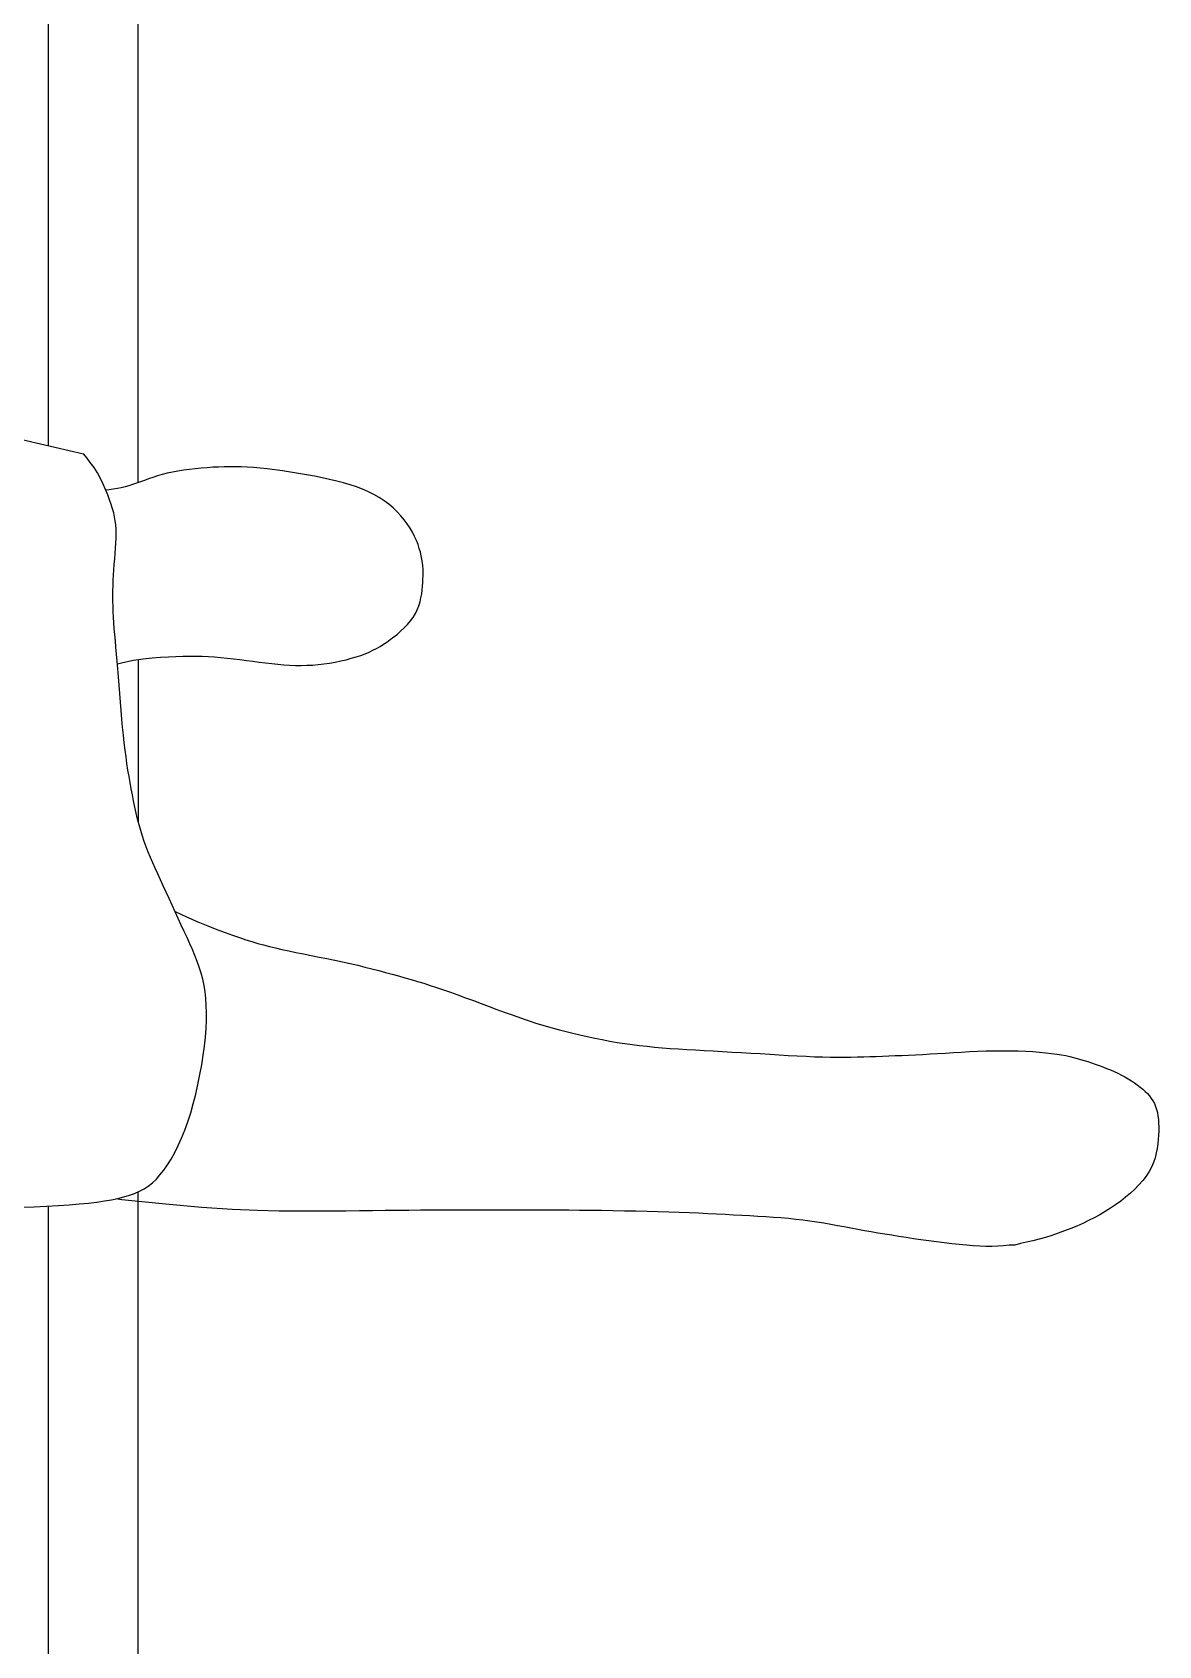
# Model space of a CAD drawing. Header units: inches. Extents: x 105.6 to 147.4, y 37.5 to 62.2.
# Drawn here: x 121.355 to 121.773, y 42.036 to 42.634 of the extents above; entities that cross this region are included whole.
import ezdxf

# ---------------------------------------------------------------- set-up
doc = ezdxf.new("R2010")
doc.units = ezdxf.units.IN
doc.header["$MEASUREMENT"] = 0
doc.layers.add('Gente', color=11, linetype='Continuous')
doc.layers.add('Paredes', color=5, linetype='Continuous')

msp = doc.modelspace()

# ---------------------------------------------------------------- linework, layer by layer
at = {"layer": 'Gente'}
for p, q in [((121.30119, 42.49511), (121.37428, 42.47804)), ((121.3757, 42.47651), (121.37428, 42.47804)), ((121.37684, 42.4748), (121.3757, 42.47651)), ((121.3783, 42.47294), (121.37684, 42.4748)), ((121.37948, 42.47097), (121.3783, 42.47294)), ((121.38058, 42.46893), (121.37948, 42.47097)), ((121.40734, 42.47128), (121.40539, 42.47085)), ((121.40938, 42.47166), (121.40734, 42.47128)), ((121.41149, 42.472), (121.40938, 42.47166)), ((121.41364, 42.47229), (121.41149, 42.472)), ((121.41581, 42.47254), (121.41364, 42.47229)), ((121.418, 42.47275), (121.41581, 42.47254)), ((121.42017, 42.47292), (121.418, 42.47275)), ((121.4223, 42.47306), (121.42017, 42.47292)), ((121.4244, 42.47317), (121.4223, 42.47306)), ((121.42647, 42.47324), (121.4244, 42.47317)), ((121.42854, 42.47328), (121.42647, 42.47324)), ((121.43064, 42.47327), (121.42854, 42.47328)), ((121.4328, 42.47321), (121.43064, 42.47327)), ((121.43504, 42.47311), (121.4328, 42.47321)), ((121.43739, 42.47295), (121.43504, 42.47311)), ((121.43989, 42.47273), (121.43739, 42.47295)), ((121.44253, 42.47245), (121.43989, 42.47273)), ((121.44531, 42.47211), (121.44253, 42.47245)), ((121.44819, 42.47173), (121.44531, 42.47211)), ((121.45113, 42.47129), (121.44819, 42.47173)), ((121.45411, 42.47082), (121.45113, 42.47129)), ((121.38158, 42.46687), (121.38058, 42.46893)), ((121.3825, 42.46484), (121.38158, 42.46687)), ((121.38689, 42.46521), (121.38536, 42.46496)), ((121.38834, 42.4655), (121.38689, 42.46521)), ((121.38976, 42.46584), (121.38834, 42.4655)), ((121.39116, 42.46622), (121.38976, 42.46584)), ((121.39256, 42.46665), (121.39116, 42.46622)), ((121.39398, 42.46713), (121.39256, 42.46665)), ((121.39544, 42.46765), (121.39398, 42.46713)), ((121.39693, 42.46819), (121.39544, 42.46765)), ((121.39848, 42.46875), (121.39693, 42.46819)), ((121.40009, 42.46931), (121.39848, 42.46875)), ((121.40177, 42.46985), (121.40009, 42.46931)), ((121.40353, 42.47037), (121.40177, 42.46985)), ((121.40539, 42.47085), (121.40353, 42.47037)), ((121.45708, 42.4703), (121.45411, 42.47082)), ((121.46002, 42.46976), (121.45708, 42.4703)), ((121.46288, 42.46917), (121.46002, 42.46976)), ((121.46565, 42.46858), (121.46288, 42.46917)), ((121.46832, 42.46798), (121.46565, 42.46858)), ((121.47088, 42.46731), (121.46832, 42.46798)), ((121.47333, 42.46659), (121.47088, 42.46731)), ((121.47568, 42.46582), (121.47333, 42.46659)), ((121.47793, 42.46496), (121.47568, 42.46582)), ((121.38331, 42.46286), (121.3825, 42.46484)), ((121.3838, 42.46475), (121.38258, 42.46463)), ((121.38402, 42.461), (121.38331, 42.46286)), ((121.38536, 42.46496), (121.3838, 42.46475)), ((121.38463, 42.45927), (121.38402, 42.461)), ((121.38514, 42.45765), (121.38463, 42.45927)), ((121.48008, 42.46403), (121.47793, 42.46496)), ((121.48212, 42.463), (121.48008, 42.46403)), ((121.48406, 42.46188), (121.48212, 42.463)), ((121.48589, 42.46066), (121.48406, 42.46188)), ((121.48761, 42.45936), (121.48589, 42.46066)), ((121.48923, 42.45799), (121.48761, 42.45936)), ((121.38555, 42.45612), (121.38514, 42.45765)), ((121.38588, 42.45464), (121.38555, 42.45612)), ((121.38612, 42.45317), (121.38588, 42.45464)), ((121.38629, 42.45169), (121.38612, 42.45317)), ((121.49072, 42.45656), (121.48923, 42.45799)), ((121.4921, 42.45509), (121.49072, 42.45656)), ((121.49337, 42.45358), (121.4921, 42.45509)), ((121.49448, 42.45206), (121.49337, 42.45358)), ((121.38639, 42.45015), (121.38629, 42.45169)), ((121.38642, 42.44852), (121.38639, 42.45015)), ((121.38639, 42.44679), (121.38642, 42.44852)), ((121.49552, 42.45053), (121.49448, 42.45206)), ((121.49642, 42.44899), (121.49552, 42.45053)), ((121.49721, 42.44746), (121.49642, 42.44899)), ((121.49789, 42.44594), (121.49721, 42.44746)), ((121.3859, 42.43906), (121.38606, 42.44106)), ((121.38606, 42.44106), (121.3862, 42.44304)), ((121.3862, 42.44304), (121.38631, 42.44495)), ((121.38631, 42.44495), (121.38639, 42.44679)), ((121.49848, 42.44445), (121.49789, 42.44594)), ((121.49897, 42.443), (121.49848, 42.44445)), ((121.49938, 42.44159), (121.49897, 42.443)), ((121.4997, 42.44023), (121.49938, 42.44159)), ((121.38559, 42.43501), (121.38574, 42.43703)), ((121.38574, 42.43703), (121.3859, 42.43906)), ((121.49996, 42.43894), (121.4997, 42.44023)), ((121.50015, 42.43769), (121.49996, 42.43894)), ((121.50028, 42.43647), (121.50015, 42.43769)), ((121.50035, 42.43526), (121.50028, 42.43647)), ((121.50038, 42.43406), (121.50035, 42.43526)), ((121.38523, 42.42721), (121.38528, 42.42912)), ((121.38528, 42.42912), (121.38535, 42.43105)), ((121.38535, 42.43105), (121.38546, 42.43301)), ((121.38546, 42.43301), (121.38559, 42.43501)), ((121.50016, 42.42893), (121.50025, 42.43029)), ((121.50025, 42.43029), (121.50033, 42.43159)), ((121.50033, 42.43159), (121.50037, 42.43284)), ((121.50037, 42.43284), (121.50038, 42.43406)), ((121.38522, 42.42531), (121.38523, 42.42721)), ((121.38523, 42.4234), (121.38522, 42.42531)), ((121.38528, 42.42147), (121.38523, 42.4234)), ((121.49878, 42.42168), (121.49923, 42.42315)), ((121.49923, 42.42315), (121.49958, 42.42462)), ((121.49958, 42.42462), (121.49984, 42.42609)), ((121.49984, 42.42609), (121.50002, 42.42753)), ((121.50002, 42.42753), (121.50016, 42.42893)), ((121.38535, 42.4195), (121.38528, 42.42147)), ((121.38546, 42.41749), (121.38535, 42.4195)), ((121.38559, 42.41542), (121.38546, 42.41749)), ((121.49564, 42.41606), (121.49663, 42.41741)), ((121.49663, 42.41741), (121.49749, 42.41879)), ((121.49749, 42.41879), (121.4982, 42.42022)), ((121.4982, 42.42022), (121.49878, 42.42168)), ((121.38576, 42.41328), (121.38559, 42.41542)), ((121.38594, 42.41106), (121.38576, 42.41328)), ((121.4895, 42.41017), (121.49081, 42.41123)), ((121.49081, 42.41123), (121.49209, 42.41235)), ((121.49209, 42.41235), (121.49334, 42.41353)), ((121.49334, 42.41353), (121.49453, 42.41477)), ((121.49453, 42.41477), (121.49564, 42.41606)), ((121.38614, 42.40874), (121.38594, 42.41106)), ((121.38636, 42.40631), (121.38614, 42.40874)), ((121.38658, 42.40378), (121.38636, 42.40631)), ((121.48035, 42.40453), (121.48176, 42.40518)), ((121.48176, 42.40518), (121.4831, 42.40588)), ((121.4831, 42.40588), (121.4844, 42.40662)), ((121.4844, 42.40662), (121.48567, 42.40741)), ((121.48567, 42.40741), (121.48693, 42.40826)), ((121.48693, 42.40826), (121.4882, 42.40918)), ((121.4882, 42.40918), (121.4895, 42.41017)), ((121.38682, 42.40111), (121.38658, 42.40378)), ((121.38706, 42.3983), (121.38682, 42.40111)), ((121.3869, 42.40019), (121.38896, 42.40071)), ((121.38896, 42.40071), (121.39287, 42.40148)), ((121.39287, 42.40148), (121.39647, 42.40203)), ((121.39647, 42.40203), (121.39981, 42.40239)), ((121.39981, 42.40239), (121.40292, 42.40262)), ((121.40292, 42.40262), (121.40583, 42.40277)), ((121.40583, 42.40277), (121.40857, 42.40288)), ((121.40857, 42.40288), (121.41117, 42.40295)), ((121.41117, 42.40295), (121.41366, 42.40299)), ((121.41366, 42.40299), (121.41606, 42.40299)), ((121.41606, 42.40299), (121.41839, 42.40295)), ((121.41839, 42.40295), (121.42069, 42.40286)), ((121.42069, 42.40286), (121.42298, 42.40273)), ((121.42298, 42.40273), (121.42529, 42.40255)), ((121.42529, 42.40255), (121.42763, 42.40232)), ((121.42763, 42.40232), (121.43, 42.40204)), ((121.43, 42.40204), (121.43239, 42.40175)), ((121.43239, 42.40175), (121.43479, 42.40143)), ((121.43479, 42.40143), (121.43717, 42.40111)), ((121.43717, 42.40111), (121.43955, 42.40079)), ((121.43955, 42.40079), (121.44189, 42.40049)), ((121.44189, 42.40049), (121.4442, 42.40023)), ((121.4442, 42.40023), (121.44645, 42.4)), ((121.44645, 42.4), (121.44866, 42.39981)), ((121.44866, 42.39981), (121.45084, 42.39968)), ((121.45084, 42.39968), (121.45299, 42.39961)), ((121.45299, 42.39961), (121.45511, 42.39958)), ((121.45511, 42.39958), (121.45723, 42.39962)), ((121.45723, 42.39962), (121.45934, 42.39972)), ((121.45934, 42.39972), (121.46144, 42.39989)), ((121.46144, 42.39989), (121.46356, 42.40014)), ((121.46356, 42.40014), (121.46567, 42.40044)), ((121.46567, 42.40044), (121.46776, 42.40082)), ((121.46776, 42.40082), (121.46981, 42.40123)), ((121.46981, 42.40123), (121.4718, 42.4017)), ((121.4718, 42.4017), (121.47371, 42.40221)), ((121.47371, 42.40221), (121.47554, 42.40275)), ((121.47554, 42.40275), (121.47726, 42.40332)), ((121.47726, 42.40332), (121.47886, 42.40391)), ((121.47886, 42.40391), (121.48035, 42.40453)), ((121.3873, 42.39535), (121.38706, 42.3983)), ((121.38754, 42.3923), (121.3873, 42.39535)), ((121.38779, 42.38916), (121.38754, 42.3923)), ((121.38804, 42.38599), (121.38779, 42.38916)), ((121.3883, 42.38281), (121.38804, 42.38599)), ((121.38857, 42.37968), (121.3883, 42.38281)), ((121.38885, 42.37662), (121.38857, 42.37968)), ((121.38914, 42.37367), (121.38885, 42.37662)), ((121.38945, 42.37087), (121.38914, 42.37367)), ((121.38977, 42.36819), (121.38945, 42.37087)), ((121.39011, 42.36563), (121.38977, 42.36819)), ((121.39046, 42.36316), (121.39011, 42.36563)), ((121.39083, 42.36076), (121.39046, 42.36316)), ((121.39121, 42.35842), (121.39083, 42.36076)), ((121.39161, 42.35612), (121.39121, 42.35842)), ((121.39202, 42.35384), (121.39161, 42.35612)), ((121.39245, 42.35156), (121.39202, 42.35384)), ((121.39289, 42.34929), (121.39245, 42.35156)), ((121.39336, 42.34704), (121.39289, 42.34929)), ((121.39386, 42.34481), (121.39336, 42.34704)), ((121.39439, 42.3426), (121.39386, 42.34481)), ((121.39494, 42.34044), (121.39439, 42.3426)), ((121.39554, 42.33832), (121.39494, 42.34044)), ((121.39618, 42.33625), (121.39554, 42.33832)), ((121.39686, 42.33424), (121.39618, 42.33625)), ((121.39759, 42.33226), (121.39686, 42.33424)), ((121.39836, 42.33031), (121.39759, 42.33226)), ((121.39918, 42.32835), (121.39836, 42.33031)), ((121.40004, 42.32637), (121.39918, 42.32835)), ((121.40095, 42.32435), (121.40004, 42.32637)), ((121.4019, 42.32227), (121.40095, 42.32435)), ((121.4029, 42.32009), (121.4019, 42.32227)), ((121.40394, 42.31783), (121.4029, 42.32009)), ((121.40502, 42.31548), (121.40394, 42.31783)), ((121.40612, 42.31307), (121.40502, 42.31548)), ((121.40724, 42.31062), (121.40612, 42.31307)), ((121.40837, 42.30816), (121.40724, 42.31062)), ((121.40832, 42.30826), (121.4126, 42.30628)), ((121.40949, 42.3057), (121.40837, 42.30816)), ((121.41061, 42.30328), (121.40949, 42.3057)), ((121.4126, 42.30628), (121.4167, 42.30448)), ((121.4167, 42.30448), (121.42042, 42.30294)), ((121.4117, 42.3009), (121.41061, 42.30328)), ((121.41276, 42.2986), (121.4117, 42.3009)), ((121.41379, 42.29635), (121.41276, 42.2986)), ((121.42042, 42.30294), (121.42379, 42.30162)), ((121.42379, 42.30162), (121.42686, 42.30048)), ((121.42686, 42.30048), (121.42966, 42.29949)), ((121.42966, 42.29949), (121.43222, 42.2986)), ((121.43222, 42.2986), (121.43461, 42.29782)), ((121.43461, 42.29782), (121.43686, 42.29711)), ((121.41476, 42.29415), (121.41379, 42.29635)), ((121.41568, 42.29197), (121.41476, 42.29415)), ((121.41653, 42.2898), (121.41568, 42.29197)), ((121.43686, 42.29711), (121.43904, 42.29647)), ((121.43904, 42.29647), (121.44118, 42.29587)), ((121.44118, 42.29587), (121.44335, 42.29531)), ((121.44335, 42.29531), (121.44559, 42.29477)), ((121.44559, 42.29477), (121.44796, 42.29424)), ((121.44796, 42.29424), (121.45048, 42.29369)), ((121.45048, 42.29369), (121.45316, 42.29314)), ((121.45316, 42.29314), (121.45595, 42.29257)), ((121.45595, 42.29257), (121.45882, 42.292)), ((121.45882, 42.292), (121.46174, 42.29141)), ((121.4173, 42.28761), (121.41653, 42.2898)), ((121.41799, 42.28538), (121.4173, 42.28761)), ((121.46174, 42.29141), (121.46469, 42.29082)), ((121.46469, 42.29082), (121.46762, 42.29021)), ((121.46762, 42.29021), (121.47051, 42.28959)), ((121.47051, 42.28959), (121.47334, 42.28897)), ((121.47334, 42.28897), (121.47609, 42.28833)), ((121.47609, 42.28833), (121.47878, 42.28769)), ((121.47878, 42.28769), (121.4814, 42.28704)), ((121.4814, 42.28704), (121.48396, 42.28638)), ((121.48396, 42.28638), (121.48646, 42.28572)), ((121.48646, 42.28572), (121.48891, 42.28506)), ((121.41858, 42.28315), (121.41799, 42.28538)), ((121.41907, 42.28084), (121.41858, 42.28315)), ((121.41945, 42.27845), (121.41907, 42.28084)), ((121.48891, 42.28506), (121.4913, 42.2844)), ((121.4913, 42.2844), (121.49364, 42.28374)), ((121.49364, 42.28374), (121.49595, 42.28306)), ((121.49595, 42.28306), (121.49826, 42.28237)), ((121.49826, 42.28237), (121.50059, 42.28165)), ((121.50059, 42.28165), (121.50295, 42.2809)), ((121.50295, 42.2809), (121.50539, 42.28009)), ((121.50539, 42.28009), (121.50791, 42.27924)), ((121.41973, 42.27598), (121.41945, 42.27845)), ((121.4199, 42.2734), (121.41973, 42.27598)), ((121.50791, 42.27924), (121.51054, 42.27832)), ((121.51054, 42.27832), (121.51329, 42.27733)), ((121.51329, 42.27733), (121.51615, 42.27627)), ((121.51615, 42.27627), (121.51906, 42.27522)), ((121.51906, 42.27522), (121.52198, 42.27413)), ((121.52198, 42.27413), (121.52489, 42.27305)), ((121.41979, 42.26487), (121.41993, 42.26786)), ((121.41997, 42.27069), (121.4199, 42.2734)), ((121.41993, 42.26786), (121.41997, 42.27069)), ((121.52489, 42.27305), (121.52774, 42.27199)), ((121.52774, 42.27199), (121.53048, 42.27098)), ((121.53048, 42.27098), (121.53309, 42.27003)), ((121.53309, 42.27003), (121.53554, 42.26916)), ((121.53554, 42.26916), (121.53785, 42.26836)), ((121.53785, 42.26836), (121.54006, 42.26762)), ((121.54006, 42.26762), (121.54222, 42.26692)), ((121.41919, 42.2584), (121.41954, 42.26172)), ((121.41954, 42.26172), (121.41979, 42.26487)), ((121.54222, 42.26692), (121.54435, 42.26627)), ((121.54435, 42.26627), (121.5465, 42.26563)), ((121.5465, 42.26563), (121.5487, 42.26501)), ((121.5487, 42.26501), (121.55101, 42.2644)), ((121.55101, 42.2644), (121.55343, 42.26377)), ((121.55343, 42.26377), (121.55598, 42.26314)), ((121.55598, 42.26314), (121.55861, 42.26252)), ((121.55861, 42.26252), (121.56132, 42.26191)), ((121.56132, 42.26191), (121.56408, 42.26132)), ((121.41873, 42.25494), (121.41919, 42.2584)), ((121.56408, 42.26132), (121.56687, 42.26076)), ((121.56687, 42.26076), (121.56967, 42.26023)), ((121.56967, 42.26023), (121.57246, 42.25975)), ((121.57246, 42.25975), (121.57522, 42.25932)), ((121.57522, 42.25932), (121.57797, 42.25894)), ((121.57797, 42.25894), (121.58073, 42.2586)), ((121.58073, 42.2586), (121.5835, 42.25829)), ((121.5835, 42.25829), (121.58631, 42.25801)), ((121.58631, 42.25801), (121.58917, 42.25776)), ((121.58917, 42.25776), (121.5921, 42.25753)), ((121.5921, 42.25753), (121.59512, 42.25732)), ((121.59512, 42.25732), (121.59824, 42.25712)), ((121.59824, 42.25712), (121.60143, 42.25692)), ((121.60143, 42.25692), (121.60474, 42.25673)), ((121.60474, 42.25673), (121.6081, 42.25655)), ((121.6081, 42.25655), (121.61152, 42.25636)), ((121.61152, 42.25636), (121.61498, 42.25617)), ((121.61498, 42.25617), (121.61847, 42.25598)), ((121.61847, 42.25598), (121.62199, 42.25577)), ((121.62199, 42.25577), (121.62552, 42.25556)), ((121.62552, 42.25556), (121.62903, 42.25535)), ((121.68855, 42.25544), (121.69137, 42.25562)), ((121.69137, 42.25562), (121.69427, 42.2558)), ((121.69427, 42.2558), (121.69724, 42.25599)), ((121.69724, 42.25599), (121.70024, 42.25617)), ((121.70024, 42.25617), (121.70329, 42.25634)), ((121.70329, 42.25634), (121.70634, 42.25648)), ((121.70634, 42.25648), (121.70939, 42.25659)), ((121.70939, 42.25659), (121.71243, 42.25666)), ((121.71243, 42.25666), (121.71544, 42.25667)), ((121.71544, 42.25667), (121.7184, 42.25664)), ((121.7184, 42.25664), (121.72127, 42.25657)), ((121.72127, 42.25657), (121.72404, 42.25645)), ((121.72404, 42.25645), (121.72669, 42.2563)), ((121.72669, 42.2563), (121.7292, 42.25611)), ((121.7292, 42.25611), (121.73153, 42.2559)), ((121.73153, 42.2559), (121.73366, 42.25566)), ((121.73366, 42.25566), (121.73559, 42.2554)), ((121.41754, 42.24777), (121.41818, 42.25138)), ((121.41818, 42.25138), (121.41873, 42.25494)), ((121.62903, 42.25535), (121.63251, 42.25514)), ((121.63251, 42.25514), (121.63594, 42.25493)), ((121.63594, 42.25493), (121.63928, 42.25474)), ((121.63928, 42.25474), (121.64253, 42.25458)), ((121.64253, 42.25458), (121.64565, 42.25444)), ((121.64565, 42.25444), (121.64864, 42.25434)), ((121.64864, 42.25434), (121.65146, 42.25427)), ((121.65146, 42.25427), (121.65414, 42.25425)), ((121.65414, 42.25425), (121.6567, 42.25425)), ((121.6567, 42.25425), (121.65917, 42.25428)), ((121.65917, 42.25428), (121.66156, 42.25433)), ((121.66156, 42.25433), (121.66391, 42.2544)), ((121.66391, 42.2544), (121.66622, 42.25448)), ((121.66622, 42.25448), (121.66854, 42.25456)), ((121.66854, 42.25456), (121.67087, 42.25464)), ((121.67087, 42.25464), (121.67324, 42.25473)), ((121.67324, 42.25473), (121.67564, 42.25482)), ((121.67564, 42.25482), (121.67809, 42.25492)), ((121.67809, 42.25492), (121.6806, 42.25503)), ((121.6806, 42.25503), (121.68317, 42.25515)), ((121.68317, 42.25515), (121.6858, 42.25529)), ((121.6858, 42.25529), (121.68855, 42.25544)), ((121.73559, 42.2554), (121.73734, 42.25513)), ((121.73734, 42.25513), (121.73893, 42.25482)), ((121.73893, 42.25482), (121.7404, 42.2545)), ((121.7404, 42.2545), (121.74178, 42.25416)), ((121.74178, 42.25416), (121.7431, 42.2538)), ((121.7431, 42.2538), (121.7444, 42.25341)), ((121.7444, 42.25341), (121.74572, 42.25301)), ((121.74572, 42.25301), (121.74706, 42.25259)), ((121.74706, 42.25259), (121.74844, 42.25214)), ((121.74844, 42.25214), (121.74984, 42.25167)), ((121.74984, 42.25167), (121.75126, 42.25117)), ((121.75126, 42.25117), (121.75268, 42.25065)), ((121.75268, 42.25065), (121.7541, 42.2501)), ((121.7541, 42.2501), (121.7555, 42.24953)), ((121.7555, 42.24953), (121.75688, 42.24892)), ((121.41599, 42.24053), (121.4168, 42.24414)), ((121.4168, 42.24414), (121.41754, 42.24777)), ((121.75688, 42.24892), (121.75824, 42.24828)), ((121.75824, 42.24828), (121.75955, 42.24762)), ((121.75955, 42.24762), (121.76083, 42.24693)), ((121.76083, 42.24693), (121.76205, 42.24621)), ((121.76205, 42.24621), (121.76326, 42.24548)), ((121.76326, 42.24548), (121.76439, 42.24472)), ((121.76439, 42.24472), (121.76548, 42.24396)), ((121.76548, 42.24396), (121.7665, 42.24318)), ((121.41508, 42.237), (121.41599, 42.24053)), ((121.7665, 42.24318), (121.76747, 42.24238)), ((121.76747, 42.24238), (121.76837, 42.24157)), ((121.76837, 42.24157), (121.7692, 42.24074)), ((121.7692, 42.24074), (121.76996, 42.23987)), ((121.76996, 42.23987), (121.77065, 42.23897)), ((121.77065, 42.23897), (121.77126, 42.23803)), ((121.77126, 42.23803), (121.7718, 42.23704)), ((121.41304, 42.23029), (121.4141, 42.23357)), ((121.4141, 42.23357), (121.41508, 42.237)), ((121.7718, 42.23704), (121.77225, 42.23599)), ((121.77225, 42.23599), (121.77263, 42.23488)), ((121.77263, 42.23488), (121.77292, 42.23371)), ((121.77292, 42.23371), (121.77315, 42.23248)), ((121.77315, 42.23248), (121.7733, 42.23118)), ((121.41074, 42.22421), (121.41192, 42.22717)), ((121.41192, 42.22717), (121.41304, 42.23029)), ((121.7733, 42.23118), (121.7734, 42.22982)), ((121.77342, 42.22692), (121.77336, 42.22538)), ((121.7734, 42.22982), (121.77343, 42.22841)), ((121.77343, 42.22841), (121.77342, 42.22692)), ((121.40822, 42.21885), (121.4095, 42.22144)), ((121.4095, 42.22144), (121.41074, 42.22421)), ((121.77284, 42.22043), (121.7725, 42.21871)), ((121.77308, 42.22212), (121.77284, 42.22043)), ((121.77325, 42.22378), (121.77308, 42.22212)), ((121.77336, 42.22538), (121.77325, 42.22378)), ((121.40418, 42.2123), (121.40555, 42.21427)), ((121.40555, 42.21427), (121.4069, 42.21646)), ((121.4069, 42.21646), (121.40822, 42.21885)), ((121.77146, 42.21523), (121.77072, 42.2135)), ((121.77205, 42.21697), (121.77146, 42.21523)), ((121.7725, 42.21871), (121.77205, 42.21697)), ((121.39838, 42.20646), (121.3999, 42.20765)), ((121.3999, 42.20765), (121.40137, 42.20901)), ((121.40137, 42.20901), (121.40259, 42.21055)), ((121.40259, 42.21055), (121.40418, 42.2123)), ((121.76748, 42.20846), (121.76608, 42.20685)), ((121.76873, 42.2101), (121.76748, 42.20846)), ((121.76982, 42.21179), (121.76873, 42.2101)), ((121.77072, 42.2135), (121.76982, 42.21179)), ((121.38471, 42.20135), (121.38711, 42.20184)), ((121.38855, 42.20139), (121.38627, 42.20167)), ((121.38711, 42.20184), (121.38933, 42.2024)), ((121.38933, 42.2024), (121.39138, 42.20302)), ((121.39138, 42.20302), (121.39329, 42.20373)), ((121.39329, 42.20373), (121.39509, 42.20452)), ((121.39509, 42.20452), (121.39678, 42.20543)), ((121.39678, 42.20543), (121.39838, 42.20646)), ((121.76114, 42.20229), (121.75932, 42.20087)), ((121.76289, 42.20376), (121.76114, 42.20229)), ((121.76454, 42.20528), (121.76289, 42.20376)), ((121.76608, 42.20685), (121.76454, 42.20528)), ((121.35114, 42.19859), (121.35595, 42.19874)), ((121.35595, 42.19874), (121.36055, 42.19896)), ((121.36055, 42.19896), (121.36491, 42.19922)), ((121.36491, 42.19922), (121.36898, 42.19951)), ((121.36898, 42.19951), (121.37271, 42.19981)), ((121.37271, 42.19981), (121.37612, 42.20014)), ((121.37612, 42.20014), (121.37925, 42.20051)), ((121.37925, 42.20051), (121.3821, 42.20091)), ((121.3821, 42.20091), (121.38471, 42.20135)), ((121.4047, 42.19969), (121.38855, 42.20139)), ((121.4182, 42.19852), (121.4047, 42.19969)), ((121.42945, 42.19778), (121.4182, 42.19852)), ((121.43888, 42.19737), (121.42945, 42.19778)), ((121.4469, 42.19719), (121.43888, 42.19737)), ((121.45393, 42.19714), (121.4469, 42.19719)), ((121.46033, 42.19713), (121.45393, 42.19714)), ((121.46623, 42.19715), (121.46033, 42.19713)), ((121.4717, 42.19718), (121.46623, 42.19715)), ((121.47682, 42.19722), (121.4717, 42.19718)), ((121.48164, 42.19727), (121.47682, 42.19722)), ((121.48624, 42.19732), (121.48164, 42.19727)), ((121.49069, 42.19737), (121.48624, 42.19732)), ((121.49506, 42.19742), (121.49069, 42.19737)), ((121.4994, 42.19746), (121.49506, 42.19742)), ((121.50373, 42.19748), (121.4994, 42.19746)), ((121.50801, 42.1975), (121.50373, 42.19748)), ((121.51225, 42.19752), (121.50801, 42.1975)), ((121.51643, 42.19752), (121.51225, 42.19752)), ((121.52053, 42.19753), (121.51643, 42.19752)), ((121.52454, 42.19753), (121.52053, 42.19753)), ((121.52845, 42.19753), (121.52454, 42.19753)), ((121.53225, 42.19753), (121.52845, 42.19753)), ((121.53597, 42.19753), (121.53225, 42.19753)), ((121.53965, 42.19752), (121.53597, 42.19753)), ((121.54331, 42.19752), (121.53965, 42.19752)), ((121.54698, 42.1975), (121.54331, 42.19752)), ((121.5507, 42.19748), (121.54698, 42.1975)), ((121.5545, 42.19746), (121.5507, 42.19748)), ((121.55841, 42.19742), (121.5545, 42.19746)), ((121.56246, 42.19737), (121.55841, 42.19742)), ((121.56661, 42.19732), (121.56246, 42.19737)), ((121.57083, 42.19725), (121.56661, 42.19732)), ((121.57508, 42.19717), (121.57083, 42.19725)), ((121.57932, 42.19708), (121.57508, 42.19717)), ((121.58351, 42.19698), (121.57932, 42.19708)), ((121.58761, 42.19688), (121.58351, 42.19698)), ((121.59158, 42.19675), (121.58761, 42.19688)), ((121.5954, 42.19663), (121.59158, 42.19675)), ((121.59907, 42.19649), (121.5954, 42.19663)), ((121.60259, 42.19634), (121.59907, 42.19649)), ((121.606, 42.19619), (121.60259, 42.19634)), ((121.6093, 42.19603), (121.606, 42.19619)), ((121.6125, 42.19587), (121.6093, 42.19603)), ((121.61562, 42.1957), (121.6125, 42.19587)), ((121.61867, 42.19554), (121.61562, 42.1957)), ((121.75152, 42.19581), (121.74946, 42.19468)), ((121.75354, 42.19699), (121.75152, 42.19581)), ((121.75551, 42.19822), (121.75354, 42.19699)), ((121.75744, 42.19952), (121.75551, 42.19822)), ((121.75932, 42.20087), (121.75744, 42.19952)), ((121.62168, 42.19537), (121.61867, 42.19554)), ((121.62462, 42.1952), (121.62168, 42.19537)), ((121.62753, 42.19502), (121.62462, 42.1952)), ((121.63038, 42.19482), (121.62753, 42.19502)), ((121.63319, 42.1946), (121.63038, 42.19482)), ((121.63595, 42.19436), (121.63319, 42.1946)), ((121.63867, 42.19408), (121.63595, 42.19436)), ((121.64134, 42.19377), (121.63867, 42.19408)), ((121.64397, 42.19342), (121.64134, 42.19377)), ((121.64657, 42.19303), (121.64397, 42.19342)), ((121.64914, 42.19262), (121.64657, 42.19303)), ((121.65168, 42.19218), (121.64914, 42.19262)), ((121.6542, 42.19173), (121.65168, 42.19218)), ((121.6567, 42.19127), (121.6542, 42.19173)), ((121.6592, 42.19081), (121.6567, 42.19127)), ((121.66169, 42.19035), (121.6592, 42.19081)), ((121.66417, 42.18989), (121.66169, 42.19035)), ((121.66667, 42.18945), (121.66417, 42.18989)), ((121.73844, 42.18979), (121.7361, 42.18894)), ((121.74074, 42.19068), (121.73844, 42.18979)), ((121.743, 42.19161), (121.74074, 42.19068)), ((121.7452, 42.19259), (121.743, 42.19161)), ((121.74735, 42.19361), (121.7452, 42.19259)), ((121.74946, 42.19468), (121.74735, 42.19361)), ((121.66919, 42.18902), (121.66667, 42.18945)), ((121.67173, 42.18859), (121.66919, 42.18902)), ((121.67431, 42.18817), (121.67173, 42.18859)), ((121.67694, 42.18775), (121.67431, 42.18817)), ((121.67962, 42.18733), (121.67694, 42.18775)), ((121.68236, 42.18692), (121.67962, 42.18733)), ((121.68517, 42.18651), (121.68236, 42.18692)), ((121.68803, 42.1861), (121.68517, 42.18651)), ((121.6909, 42.18571), (121.68803, 42.1861)), ((121.69376, 42.18535), (121.6909, 42.18571)), ((121.69659, 42.18501), (121.69376, 42.18535)), ((121.69936, 42.18471), (121.69659, 42.18501)), ((121.70203, 42.18446), (121.69936, 42.18471)), ((121.70458, 42.18427), (121.70203, 42.18446)), ((121.707, 42.18413), (121.70458, 42.18427)), ((121.70931, 42.18406), (121.707, 42.18413)), ((121.71152, 42.18406), (121.70931, 42.18406)), ((121.71366, 42.18413), (121.71152, 42.18406)), ((121.71578, 42.18427), (121.71366, 42.18413)), ((121.71788, 42.18448), (121.71578, 42.18427)), ((121.72, 42.18458), (121.71788, 42.18448)), ((121.72216, 42.18515), (121.72, 42.18458)), ((121.7244, 42.18561), (121.72216, 42.18515)), ((121.72668, 42.18614), (121.7244, 42.18561)), ((121.72902, 42.18674), (121.72668, 42.18614)), ((121.73137, 42.18742), (121.72902, 42.18674)), ((121.73374, 42.18815), (121.73137, 42.18742)), ((121.7361, 42.18894), (121.73374, 42.18815))]:
    msp.add_line(p, q, dxfattribs=at)
at = {"layer": 'Paredes', "color": 1}
for p, q in [((121.39462, 42.46736), (121.39462, 43.23297)), ((121.36137, 42.48105), (121.36137, 43.08273)), ((121.39462, 42.40175), (121.39462, 42.34171)), ((121.39462, 40.89623), (121.39462, 42.20431)), ((121.36137, 41.04437), (121.36137, 42.19901))]:
    msp.add_line(p, q, dxfattribs=at)

doc.saveas('drawing.dxf')
